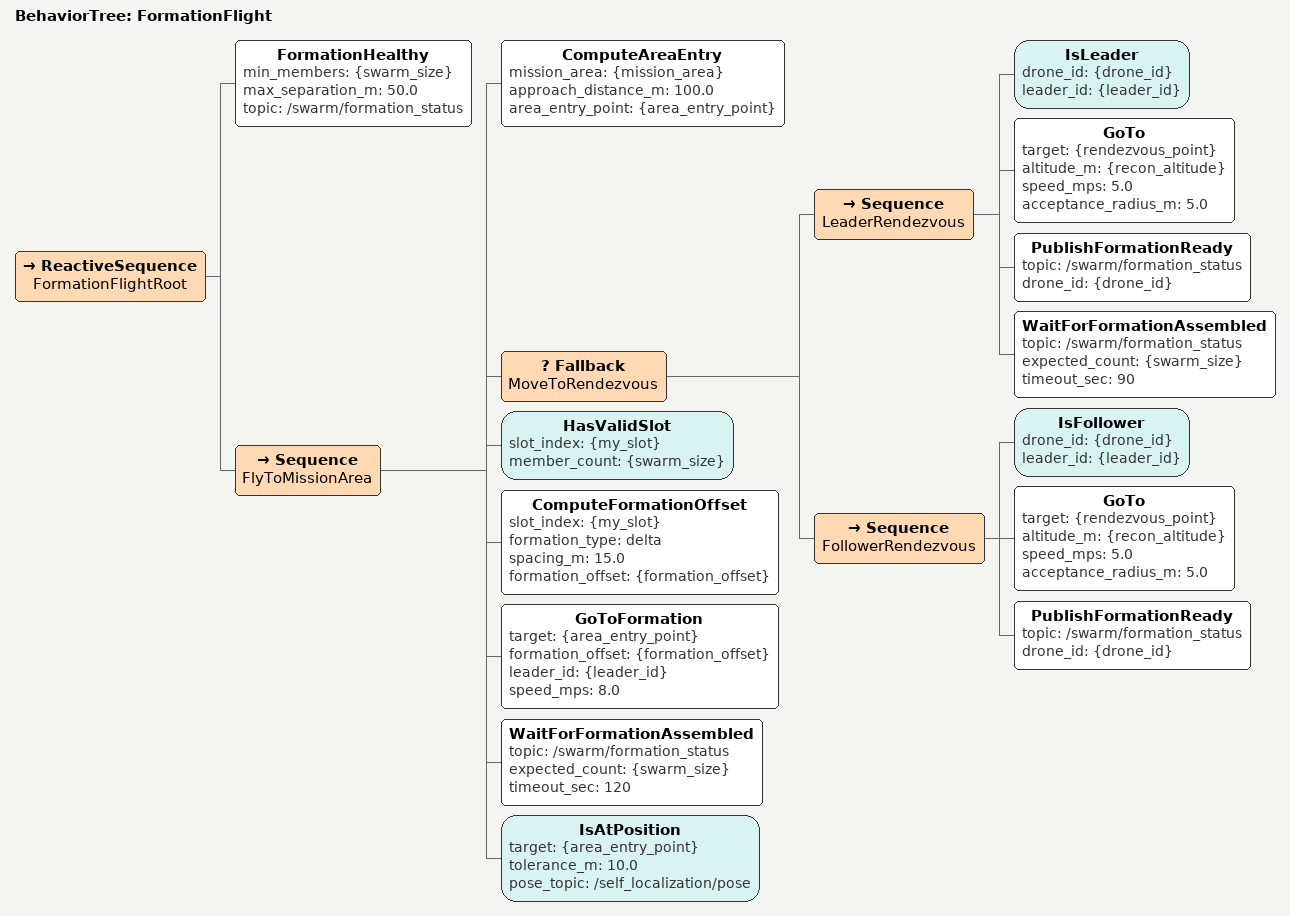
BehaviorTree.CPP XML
<?xml version="1.0" encoding="UTF-8"?>
<root BTCPP_format="4" main_tree_to_execute="FormationFlight">

  <!-- ============================================================
       FormationFlight
  ============================================================ -->
  <BehaviorTree ID="FormationFlight">
    <!--
      ReactiveSequence: 편대 건강 상태를 매 틱 확인.
      FormationHealthy FAILURE → 전체 중단 → 상위 BatteryOK와
      함께 root EmergencyFallback으로 전파.
    -->
    <ReactiveSequence name="FormationFlightRoot">

      <!-- 편대 유지 감시: 비행 중 매 틱 확인 -->
      <FormationHealthy
        min_members="{swarm_size}"
        max_separation_m="50.0"
        topic="/swarm/formation_status"/>

      <Sequence name="FlyToMissionArea">

        <!-- 임무구역 진입점 계산 -->
        <ComputeAreaEntry
          mission_area="{mission_area}"
          approach_distance_m="100.0"
          area_entry_point="{area_entry_point}"/>

        <!-- Step 1: 집결점으로 이동 (리더/팔로워 분기) -->
        <Fallback name="MoveToRendezvous">

          <!-- 리더: 집결점 선점 후 팔로워 집결 대기 -->
          <Sequence name="LeaderRendezvous">
            <IsLeader drone_id="{drone_id}" leader_id="{leader_id}"/>
            <GoTo
              target="{rendezvous_point}"
              altitude_m="{recon_altitude}"
              speed_mps="5.0"
              acceptance_radius_m="5.0"/>
            <PublishFormationReady
              topic="/swarm/formation_status"
              drone_id="{drone_id}"/>
            <WaitForFormationAssembled
              topic="/swarm/formation_status"
              expected_count="{swarm_size}"
              timeout_sec="90"/>
          </Sequence>

          <!-- 팔로워: 집결점으로 이동 후 준비 발행 -->
          <Sequence name="FollowerRendezvous">
            <IsFollower drone_id="{drone_id}" leader_id="{leader_id}"/>
            <GoTo
              target="{rendezvous_point}"
              altitude_m="{recon_altitude}"
              speed_mps="5.0"
              acceptance_radius_m="5.0"/>
            <PublishFormationReady
              topic="/swarm/formation_status"
              drone_id="{drone_id}"/>
          </Sequence>

        </Fallback>

        <HasValidSlot
          slot_index="{my_slot}"
          member_count="{swarm_size}"/>

        <ComputeFormationOffset
          slot_index="{my_slot}"
          formation_type="delta"
          spacing_m="15.0"
          formation_offset="{formation_offset}"/>

        <!-- Step 2: 임무구역 진입점까지 편대 비행 (오프셋 주입) -->
        <GoToFormation
          target="{area_entry_point}"
          formation_offset="{formation_offset}"
          leader_id="{leader_id}"
          speed_mps="8.0"/>

        <!-- Step 3: 전체 도착 확인 -->
        <WaitForFormationAssembled
          topic="/swarm/formation_status"
          expected_count="{swarm_size}"
          timeout_sec="120"/>

        <IsAtPosition
          target="{area_entry_point}"
          tolerance_m="10.0"
          pose_topic="/self_localization/pose"/>

      </Sequence>
    </ReactiveSequence>
  </BehaviorTree>

</root>
